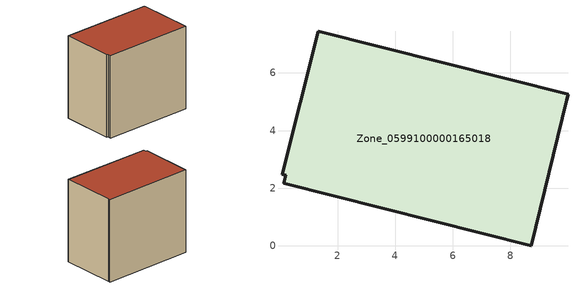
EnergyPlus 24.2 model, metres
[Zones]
Zone_0599100000165018
 floor ground (C_G): 0.12,2.18 0.2,2.45 0.07,2.49 1.32,7.45 10,5.26 9.95,5.08 8.72,0 z0
 wall outside (C_F): 0.2,2.45 0.12,2.18 8.72,0 9.95,5.08 10,5.26 1.32,7.45 0.07,2.49 0.2,2.45 z0:8.11
 roof outside (C_R): 9.95,5.08 10,5.26 1.32,7.45 0.07,2.49 0.2,2.45 0.12,2.18 8.72,0 z8.11
[BUILDING]
Pand.0599100000165018: North Axis=0; Terrain=City; Loads Convergence Tolerance Value=0.04; Temperature Convergence Tolerance Value=0.4; Solar Distribution=FullExterior; Maximum Number of Warmup Days=25; Minimum Number of Warmup Days=1
[Site:Location]
Rotterdam.The.Hague.AP_ZH_NLD Design_Conditions: Latitude=51.96; Longitude=4.45; Time Zone=1; Elevation=-4.5
[SITE:GROUNDTEMPERATURE:BUILDINGSURFACE]
18, 18, 18, 18, 18, 18, 18, 18, 18, 18, 18, 18
[MATERIAL] Thermal Absorptance=0.9; Solar Absorptance=0.7; Visible Absorptance=0.7
Name | Roughness | Thickness | Conductivity | Density | Specific Heat
G.TI.1975-1991 | MediumSmooth | 0.15 | 0.288461 | 540 | 1210
F.TI.1975-1991 | Rough | 0.3 | 0.230769 | 1920 | 840
R.TI.1975-1991 | MediumRough | 0.2 | 0.153846 | 1500 | 1000
[CONSTRUCTION]
C_G: G.TI.1975-1991
C_F: F.TI.1975-1991
C_R: R.TI.1975-1991
[ZONE]
Zone_0599100000165018: Type=1; Multiplier=1; Ceiling Height=Autocalculate; Volume=Autocalculate; Floor Area=autocalculate; Part of Total Floor Area=Yes
[ZONEINFILTRATION:DESIGNFLOWRATE]
Infil_Zone_0599100000165018: Zone or ZoneList or Space or SpaceList=Zone_0599100000165018; Schedule=AlwaysOn; Design Flow Rate Calculation Method=Flow/Area; Flow Rate per Floor Area=0.003; Constant Term Coefficient=1; Temperature Term Coefficient=0; Velocity Term Coefficient=0; Velocity Squared Term Coefficient=0
[HVACTEMPLATE:ZONE:IDEALLOADSAIRSYSTEM]
Zone_0599100000165018: Maximum Heating Supply Air Temperature=50; Minimum Cooling Supply Air Temperature=13; Maximum Heating Supply Air Humidity Ratio=0.0156; Minimum Cooling Supply Air Humidity Ratio=0.0077; Heating Limit=NoLimit; Cooling Limit=NoLimit; Dehumidification Control Type=ConstantSensibleHeatRatio; Cooling Sensible Heat Ratio=0.7; Dehumidification Setpoint=60; Humidification Control Type=None; Humidification Setpoint=30; Outdoor Air Method=None; Outdoor Air Flow Rate per Person=0.00944; Outdoor Air Flow Rate per Zone Floor Area=0; Outdoor Air Flow Rate per Zone=0; Demand Controlled Ventilation Type=None; Outdoor Air Economizer Type=NoEconomizer; Heat Recovery Type=None; Sensible Heat Recovery Effectiveness=0.7; Latent Heat Recovery Effectiveness=0.65
[ZONECONTROL:THERMOSTAT]
ThermostatControl_Zone_0599100000165018: Zone or ZoneList=Zone_0599100000165018; Control Type Schedule=DualSetpointControlType; Control 1=Thermostat_Zone_0599100000165018; Temperature Difference Between Cutout And Setpoint=0
[THERMOSTATSETPOINT:DUALSETPOINT]
Thermostat_Zone_0599100000165018: Heating Setpoint Temperature Schedule=HeatingSetpoint_Zone_0599100000165018; Cooling Setpoint Temperature Schedule=CoolingSetpoint_Zone_0599100000165018
[SCHEDULE:COMPACT]
HeatingSetpoint_Zone_0599100000165018: Through: 12/31, For: AllDays, Until: 24:00, 21
CoolingSetpoint_Zone_0599100000165018: Through: 12/31, For: AllDays, Until: 24:00, 24
DualSetpointControlType: Through: 12/31, For: AllDays, Until: 24:00, 4
AlwaysOn: Through: 12/31, For: AllDays, Until: 24:00, 1
